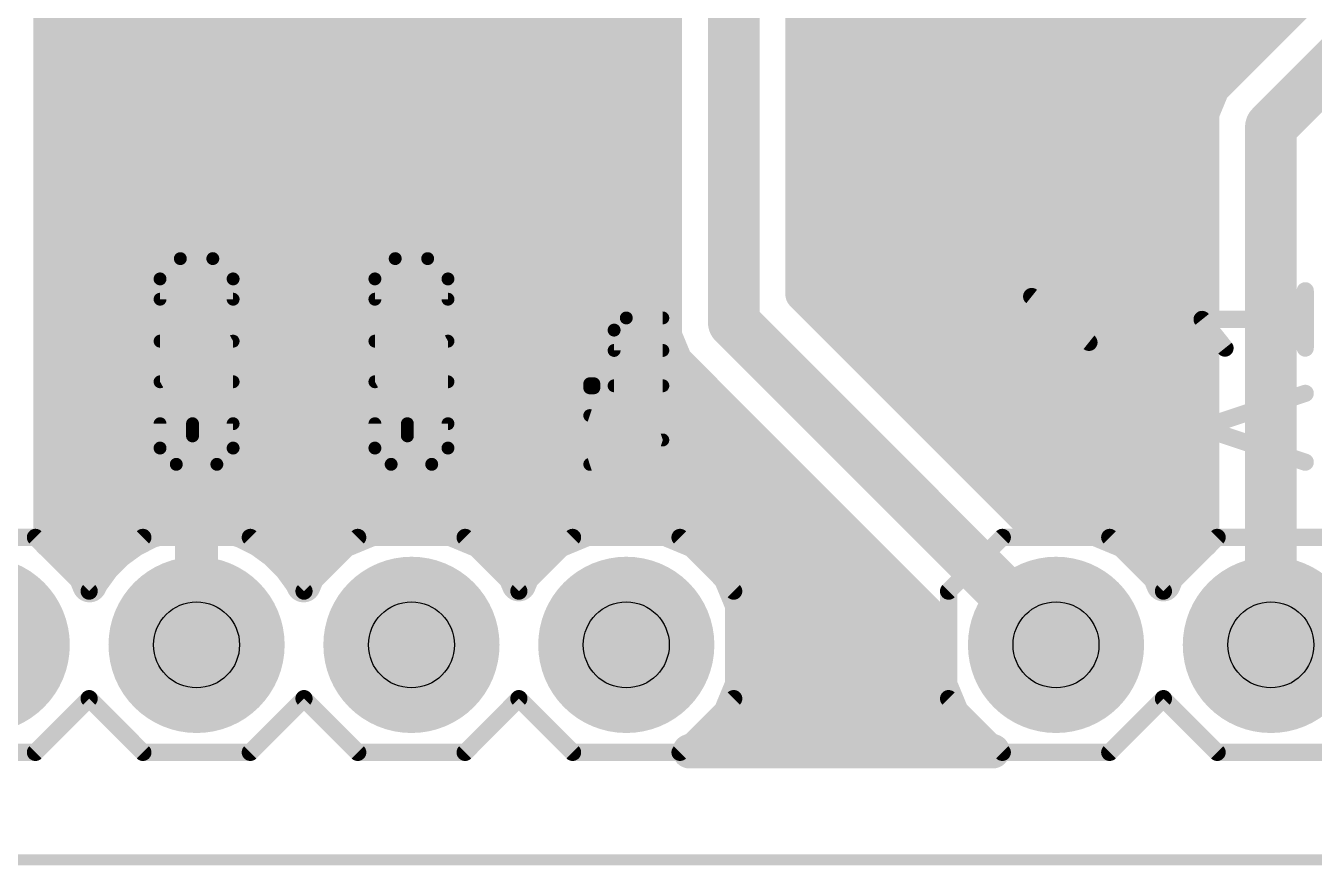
# Model space of a CAD drawing. Extents: x -2.6 to 72.5, y 2.5 to 55.9.
# Drawn here: x 42.43 to 57.66, y 2.48 to 12.4 of the extents above; entities that cross this region are included whole.
import ezdxf

# ---------------------------------------------------------------- set-up
doc = ezdxf.new("R2010")
doc.units = 0
for name, color, linetype in [('1', 12, 'CONTINUOUS'), ('17', 110, 'CONTINUOUS'), ('20', 31, 'CONTINUOUS'), ('21', 253, 'CONTINUOUS'), ('29', 253, 'CONTINUOUS'), ('30', 253, 'CONTINUOUS'), ('44', 253, 'CONTINUOUS'), ('51', 253, 'CONTINUOUS')]:
    doc.layers.add(name, color=color, linetype=linetype)

# ---------------------------------------------------------------- blocks, each defined once
blk = doc.blocks.new('RECT')
blk.add_solid([(-0.5, -0.5), (0.5, -0.5), (-0.5, 0.5), (0.5, 0.5)])
blk = doc.blocks.new('ROUNDP')
at = {"const_width": 0.5}
blk.add_lwpolyline([(0, -0.25, 1), (0, 0.25, 1), (0, -0.25)], format="xyb", dxfattribs=at)

msp = doc.modelspace()

# ---------------------------------------------------------------- linework, layer by layer
at = {"layer": '1'}
for points, const_width in [([(42.7228, 6.3104), (42.7228, 22.1423)], 0.4064), ([(50.8, 16.28), (50.8, 8.89)], 0.6096), ([(62.23, 16.28), (57.15, 11.2)], 0.6096), ([(60.972, 16.1715), (56.6896, 11.8891)], 0.4064), ([(49.9872, 14.972), (49.9872, 8.7283)], 0.4064), ([(51.6128, 9.2267), (51.6128, 14.972)], 0.4064), ([(42.7228, 12.5984), (49.9872, 12.5984)], 0.4064), ([(51.6128, 12.5984), (57.3989, 12.5984)], 0.4064), ([(42.7228, 12.192), (49.9872, 12.192)], 0.4064), ([(51.6128, 12.192), (56.9925, 12.192)], 0.4064), ([(56.6896, 11.8891), (56.4609, 11.6604)], 0.4064), ([(42.7228, 11.7856), (49.9872, 11.7856)], 0.4064), ([(51.6128, 11.7856), (56.5861, 11.7856)], 0.4064), ([(56.4609, 11.6604), (56.3372, 11.3617)], 0.4064), ([(42.7228, 11.3792), (49.9872, 11.3792)], 0.4064), ([(51.6128, 11.3792), (56.3445, 11.3792)], 0.4064), ([(56.3372, 11.3617), (56.3372, 6.3104)], 0.4064), ([(57.15, 11.2), (57.15, 5.08)], 0.6096), ([(42.7228, 10.9728), (49.9872, 10.9728)], 0.4064), ([(51.6128, 10.9728), (56.3372, 10.9728)], 0.4064), ([(42.7228, 10.5664), (49.9872, 10.5664)], 0.4064), ([(51.6128, 10.5664), (56.3372, 10.5664)], 0.4064), ([(42.7228, 10.16), (49.9872, 10.16)], 0.4064), ([(51.6128, 10.16), (56.3372, 10.16)], 0.4064), ([(42.7228, 9.7536), (49.9872, 9.7536)], 0.4064), ([(51.6128, 9.7536), (56.3372, 9.7536)], 0.4064), ([(42.7228, 9.3472), (49.9872, 9.3472)], 0.4064), ([(51.6128, 9.3472), (56.3372, 9.3472)], 0.4064), ([(54.3147, 6.5248), (51.6128, 9.2267)], 0.4064), ([(42.7228, 8.9408), (49.9872, 8.9408)], 0.4064), ([(50.8, 8.89), (54.61, 5.08)], 0.6096), ([(51.8987, 8.9408), (56.3372, 8.9408)], 0.4064), ([(49.9872, 8.7283), (50.1109, 8.4296)], 0.4064), ([(42.7228, 8.5344), (50.0675, 8.5344)], 0.4064), ([(52.3051, 8.5344), (56.3372, 8.5344)], 0.4064), ([(50.1109, 8.4296), (53.1652, 5.3753)], 0.4064), ([(42.7228, 8.128), (50.4125, 8.128)], 0.4064), ([(52.7115, 8.128), (56.3372, 8.128)], 0.4064), ([(42.7228, 7.7216), (50.8189, 7.7216)], 0.4064), ([(53.1179, 7.7216), (56.3372, 7.7216)], 0.4064), ([(42.7228, 7.3152), (51.2253, 7.3152)], 0.4064), ([(53.5243, 7.3152), (56.3372, 7.3152)], 0.4064), ([(42.7228, 6.9088), (51.6317, 6.9088)], 0.4064), ([(53.9307, 6.9088), (56.3372, 6.9088)], 0.4064), ([(42.7228, 6.5024), (44.1757, 6.5024)], 0.4064), ([(44.3361, 6.5278), (44.111, 6.4921)], 0.4064), ([(44.3992, 6.5278), (44.3361, 6.5278)], 0.4064), ([(44.3992, 5.1308), (44.3992, 6.5278)], 0.4064), ([(44.3992, 6.5024), (44.5008, 6.5024)], 0.4064), ([(44.5639, 6.5278), (44.5008, 6.5278)], 0.4064), ([(44.5008, 6.5278), (44.5008, 5.1308)], 0.4064), ([(44.789, 6.4921), (44.5639, 6.5278)], 0.4064), ([(44.7243, 6.5024), (46.6407, 6.5024)], 0.4064), ([(46.702, 6.5278), (46.1699, 6.3074)], 0.4064), ([(47.278, 6.5278), (46.702, 6.5278)], 0.4064), ([(47.8101, 6.3074), (47.278, 6.5278)], 0.4064), ([(47.3393, 6.5024), (49.1807, 6.5024)], 0.4064), ([(49.242, 6.5278), (48.7099, 6.3074)], 0.4064), ([(49.818, 6.5278), (49.242, 6.5278)], 0.4064), ([(50.3501, 6.3074), (49.818, 6.5278)], 0.4064), ([(49.8793, 6.5024), (52.0381, 6.5024)], 0.4064), ([(54.322, 6.5278), (54.3147, 6.5248)], 0.4064), ([(54.898, 6.5278), (54.322, 6.5278)], 0.4064), ([(55.4301, 6.3074), (54.898, 6.5278)], 0.4064), ([(54.9593, 6.5024), (56.3372, 6.5024)], 0.4064), ([(43.8942, 6.4217), (43.6912, 6.3183)], 0.4064), ([(44.111, 6.4921), (43.8942, 6.4217)], 0.4064), ([(45.0058, 6.4217), (44.789, 6.4921)], 0.4064), ([(45.2088, 6.3183), (45.0058, 6.4217)], 0.4064), ([(42.7301, 6.3074), (42.7228, 6.3104)], 0.4064), ([(43.1374, 5.9001), (42.7301, 6.3074)], 0.4064), ([(43.6912, 6.3183), (43.5068, 6.1843)], 0.4064), ([(45.3932, 6.1843), (45.2088, 6.3183)], 0.4064), ([(46.1699, 6.3074), (45.7626, 5.9001)], 0.4064), ([(48.2174, 5.9001), (47.8101, 6.3074)], 0.4064), ([(48.7099, 6.3074), (48.3026, 5.9001)], 0.4064), ([(50.7574, 5.9001), (50.3501, 6.3074)], 0.4064), ([(55.8374, 5.9001), (55.4301, 6.3074)], 0.4064), ([(56.3299, 6.3074), (55.9226, 5.9001)], 0.4064), ([(56.3372, 6.3104), (56.3299, 6.3074)], 0.4064), ([(42.9415, 6.096), (43.4185, 6.096)], 0.4064), ([(43.5068, 6.1843), (43.3457, 6.0232)], 0.4064), ([(44.3992, 6.096), (44.5008, 6.096)], 0.4064), ([(45.5543, 6.0232), (45.3932, 6.1843)], 0.4064), ([(45.4815, 6.096), (45.9585, 6.096)], 0.4064), ([(48.0215, 6.096), (48.4985, 6.096)], 0.4064), ([(50.5615, 6.096), (52.4445, 6.096)], 0.4064), ([(55.6415, 6.096), (56.1185, 6.096)], 0.4064), ([(43.1847, 5.7858), (43.1374, 5.9001)], 0.4064), ([(43.3457, 6.0232), (43.2117, 5.8388)], 0.4064), ([(45.6883, 5.8388), (45.5543, 6.0232)], 0.4064), ([(45.7626, 5.9001), (45.7153, 5.7858)], 0.4064), ([(48.26, 5.7972), (48.2174, 5.9001)], 0.4064), ([(48.3026, 5.9001), (48.26, 5.7972)], 0.4064), ([(50.9778, 5.368), (50.7574, 5.9001)], 0.4064), ([(55.88, 5.7972), (55.8374, 5.9001)], 0.4064), ([(55.9226, 5.9001), (55.88, 5.7972)], 0.4064), ([(43.2117, 5.8388), (43.1847, 5.7858)], 0.4064), ([(45.7153, 5.7858), (45.6883, 5.8388)], 0.4064), ([(44.3992, 5.6896), (44.5008, 5.6896)], 0.4064), ([(50.8446, 5.6896), (52.8509, 5.6896)], 0.4064), ([(44.3992, 5.2832), (44.5008, 5.2832)], 0.4064), ([(50.9778, 4.792), (50.9778, 5.368)], 0.4064), ([(50.9778, 5.2832), (53.1622, 5.2832)], 0.4064), ([(53.1652, 5.3753), (53.1622, 5.368)], 0.4064), ([(53.1622, 5.368), (53.1622, 4.792)], 0.4064), ([(44.5008, 5.1308), (44.3992, 5.1308)], 0.4064), ([(50.9778, 4.8768), (53.1622, 4.8768)], 0.4064), ([(50.7574, 4.2599), (50.9778, 4.792)], 0.4064), ([(53.1622, 4.792), (53.3826, 4.2599)], 0.4064), ([(50.8446, 4.4704), (53.2954, 4.4704)], 0.4064), ([(50.3501, 3.8526), (50.7574, 4.2599)], 0.4064), ([(53.3826, 4.2599), (53.7899, 3.8526)], 0.4064), ([(50.5615, 4.064), (53.5785, 4.064)], 0.4064), ([(50.2779, 3.8227), (50.3501, 3.8526)], 0.4064), ([(53.8621, 3.8227), (50.2779, 3.8227)], 0.4064), ([(53.7899, 3.8526), (53.8621, 3.8227)], 0.4064)]:
    msp.add_lwpolyline(points, dxfattribs=dict(at, const_width=const_width))
for points, const_width in [([(42.7228, 12.2936, 1), (42.7228, 12.0904)], 0.2032), ([(49.9872, 12.0904, 1), (49.9872, 12.2936)], 0.2032), ([(51.6128, 12.2936, 1), (51.6128, 12.0904)], 0.2032), ([(56.9925, 12.0904, 1), (56.9925, 12.2936)], 0.2032), ([(56.6177, 11.9609, 1), (56.7614, 11.8172)], 0.2032), ([(56.7614, 11.8172, 1), (56.6177, 11.9609)], 0.2032), ([(42.7228, 11.8872, 1), (42.7228, 11.684)], 0.2032), ([(49.9872, 11.684, 1), (49.9872, 11.8872)], 0.2032), ([(51.6128, 11.8872, 1), (51.6128, 11.684)], 0.2032), ([(56.5861, 11.684, 1), (56.5861, 11.8872)], 0.2032), ([(56.3891, 11.7323, 1), (56.5328, 11.5886)], 0.2032), ([(56.5548, 11.6215, 1), (56.3671, 11.6993)], 0.2032), ([(42.7228, 11.4808, 1), (42.7228, 11.2776)], 0.2032), ([(49.9872, 11.2776, 1), (49.9872, 11.4808)], 0.2032), ([(51.6128, 11.4808, 1), (51.6128, 11.2776)], 0.2032), ([(56.3445, 11.2776, 1), (56.3445, 11.4808)], 0.2032), ([(56.4388, 11.3617, 1), (56.2356, 11.3617)], 0.2032), ([(56.2433, 11.4006, 1), (56.4311, 11.3228)], 0.2032), ([(57.0422, 11.3078, 1), (57.2578, 11.0922)], 0.3048), ([(57.3024, 11.2, 1), (56.9976, 11.2)], 0.3048), ([(42.7228, 11.0744, 1), (42.7228, 10.8712)], 0.2032), ([(49.9872, 10.8712, 1), (49.9872, 11.0744)], 0.2032), ([(51.6128, 11.0744, 1), (51.6128, 10.8712)], 0.2032), ([(56.3372, 10.8712, 1), (56.3372, 11.0744)], 0.2032), ([(42.7228, 10.668, 1), (42.7228, 10.4648)], 0.2032), ([(49.9872, 10.4648, 1), (49.9872, 10.668)], 0.2032), ([(51.6128, 10.668, 1), (51.6128, 10.4648)], 0.2032), ([(56.3372, 10.4648, 1), (56.3372, 10.668)], 0.2032), ([(42.7228, 10.2616, 1), (42.7228, 10.0584)], 0.2032), ([(49.9872, 10.0584, 1), (49.9872, 10.2616)], 0.2032), ([(51.6128, 10.2616, 1), (51.6128, 10.0584)], 0.2032), ([(56.3372, 10.0584, 1), (56.3372, 10.2616)], 0.2032), ([(42.7228, 9.8552, 1), (42.7228, 9.652)], 0.2032), ([(49.9872, 9.652, 1), (49.9872, 9.8552)], 0.2032), ([(51.6128, 9.8552, 1), (51.6128, 9.652)], 0.2032), ([(56.3372, 9.652, 1), (56.3372, 9.8552)], 0.2032), ([(42.7228, 9.4488, 1), (42.7228, 9.2456)], 0.2032), ([(49.9872, 9.2456, 1), (49.9872, 9.4488)], 0.2032), ([(51.6128, 9.4488, 1), (51.6128, 9.2456)], 0.2032), ([(56.3372, 9.2456, 1), (56.3372, 9.4488)], 0.2032), ([(51.6846, 9.2985, 1), (51.541, 9.1548)], 0.2032), ([(51.5112, 9.2267, 1), (51.7144, 9.2267)], 0.2032), ([(42.7228, 9.0424, 1), (42.7228, 8.8392)], 0.2032), ([(49.9872, 8.8392, 1), (49.9872, 9.0424)], 0.2032), ([(50.9078, 8.9978, 1), (50.6922, 8.7822)], 0.3048), ([(51.8987, 9.0424, 1), (51.8987, 8.8392)], 0.2032), ([(56.3372, 8.8392, 1), (56.3372, 9.0424)], 0.2032), ([(50.6476, 8.89, 1), (50.9524, 8.89)], 0.3048), ([(50.0811, 8.7672, 1), (49.8933, 8.6894)], 0.2032), ([(42.7228, 8.636, 1), (42.7228, 8.4328)], 0.2032), ([(49.8856, 8.7283, 1), (50.0888, 8.7283)], 0.2032), ([(50.0675, 8.4328, 1), (50.0675, 8.636)], 0.2032), ([(52.3051, 8.636, 1), (52.3051, 8.4328)], 0.2032), ([(56.3372, 8.4328, 1), (56.3372, 8.636)], 0.2032), ([(50.1828, 8.5014, 1), (50.0391, 8.3577)], 0.2032), ([(50.0171, 8.3907, 1), (50.2048, 8.4685)], 0.2032), ([(42.7228, 8.2296, 1), (42.7228, 8.0264)], 0.2032), ([(50.4125, 8.0264, 1), (50.4125, 8.2296)], 0.2032), ([(52.7115, 8.2296, 1), (52.7115, 8.0264)], 0.2032), ([(56.3372, 8.0264, 1), (56.3372, 8.2296)], 0.2032), ([(42.7228, 7.8232, 1), (42.7228, 7.62)], 0.2032), ([(50.8189, 7.62, 1), (50.8189, 7.8232)], 0.2032), ([(53.1179, 7.8232, 1), (53.1179, 7.62)], 0.2032), ([(56.3372, 7.62, 1), (56.3372, 7.8232)], 0.2032), ([(42.7228, 7.4168, 1), (42.7228, 7.2136)], 0.2032), ([(51.2253, 7.2136, 1), (51.2253, 7.4168)], 0.2032), ([(53.5243, 7.4168, 1), (53.5243, 7.2136)], 0.2032), ([(56.3372, 7.2136, 1), (56.3372, 7.4168)], 0.2032), ([(42.7228, 7.0104, 1), (42.7228, 6.8072)], 0.2032), ([(51.6317, 6.8072, 1), (51.6317, 7.0104)], 0.2032), ([(53.9307, 7.0104, 1), (53.9307, 6.8072)], 0.2032), ([(56.3372, 6.8072, 1), (56.3372, 7.0104)], 0.2032), ([(42.7228, 6.604, 1), (42.7228, 6.4008)], 0.2032), ([(44.1757, 6.4008, 1), (44.1757, 6.604)], 0.2032), ([(44.3361, 6.6294, 1), (44.3361, 6.4262)], 0.2032), ([(44.5008, 6.5278, 1), (44.2976, 6.5278)], 0.2032), ([(44.3992, 6.604, 1), (44.3992, 6.4008)], 0.2032), ([(44.3519, 6.4274, 1), (44.3202, 6.6281)], 0.2032), ([(44.5008, 6.6294, 1), (44.5008, 6.4262)], 0.2032), ([(44.6024, 6.5278, 1), (44.3992, 6.5278)], 0.2032), ([(44.3992, 6.4262, 1), (44.3992, 6.6294)], 0.2032), ([(44.5798, 6.6281, 1), (44.548, 6.4274)], 0.2032), ([(44.5008, 6.4008, 1), (44.5008, 6.604)], 0.2032), ([(44.5639, 6.4262, 1), (44.5639, 6.6294)], 0.2032), ([(44.7243, 6.604, 1), (44.7243, 6.4008)], 0.2032), ([(46.702, 6.6294, 1), (46.702, 6.4262)], 0.2032), ([(46.6407, 6.4008, 1), (46.6407, 6.604)], 0.2032), ([(46.7409, 6.4339, 1), (46.6631, 6.6217)], 0.2032), ([(47.3169, 6.6217, 1), (47.2391, 6.4339)], 0.2032), ([(47.3393, 6.604, 1), (47.3393, 6.4008)], 0.2032), ([(47.278, 6.4262, 1), (47.278, 6.6294)], 0.2032), ([(49.242, 6.6294, 1), (49.242, 6.4262)], 0.2032), ([(49.1807, 6.4008, 1), (49.1807, 6.604)], 0.2032), ([(49.2809, 6.4339, 1), (49.2031, 6.6217)], 0.2032), ([(49.8569, 6.6217, 1), (49.7791, 6.4339)], 0.2032), ([(49.8793, 6.604, 1), (49.8793, 6.4008)], 0.2032), ([(49.818, 6.4262, 1), (49.818, 6.6294)], 0.2032), ([(52.0381, 6.4008, 1), (52.0381, 6.604)], 0.2032), ([(54.2758, 6.6186, 1), (54.3536, 6.4309)], 0.2032), ([(54.322, 6.6294, 1), (54.322, 6.4262)], 0.2032), ([(54.3609, 6.4339, 1), (54.2831, 6.6217)], 0.2032), ([(54.9369, 6.6217, 1), (54.8591, 6.4339)], 0.2032), ([(54.9593, 6.604, 1), (54.9593, 6.4008)], 0.2032), ([(54.898, 6.4262, 1), (54.898, 6.6294)], 0.2032), ([(56.3372, 6.4008, 1), (56.3372, 6.604)], 0.2032), ([(43.8628, 6.5184, 1), (43.9256, 6.3251)], 0.2032), ([(43.9404, 6.3312, 1), (43.8481, 6.5123)], 0.2032), ([(44.0951, 6.5925, 1), (44.1269, 6.3918)], 0.2032), ([(44.1424, 6.3955, 1), (44.0796, 6.5888)], 0.2032), ([(44.8204, 6.5888, 1), (44.7576, 6.3955)], 0.2032), ([(44.7731, 6.3918, 1), (44.8049, 6.5925)], 0.2032), ([(45.0519, 6.5123, 1), (44.9596, 6.3312)], 0.2032), ([(44.9744, 6.3251, 1), (45.0372, 6.5184)], 0.2032), ([(54.2429, 6.4529, 1), (54.3865, 6.5966)], 0.2032), ([(42.7617, 6.4043, 1), (42.6839, 6.2165)], 0.2032), ([(42.6212, 6.3104, 1), (42.8244, 6.3104)], 0.2032), ([(42.802, 6.3792, 1), (42.6583, 6.2355)], 0.2032), ([(42.6913, 6.2135, 1), (42.769, 6.4013)], 0.2032), ([(43.6451, 6.4088, 1), (43.7373, 6.2277)], 0.2032), ([(43.7509, 6.2361, 1), (43.6315, 6.4005)], 0.2032), ([(45.2685, 6.4005, 1), (45.1491, 6.2361)], 0.2032), ([(45.1627, 6.2277, 1), (45.2549, 6.4088)], 0.2032), ([(46.131, 6.4013, 1), (46.2088, 6.2135)], 0.2032), ([(46.2417, 6.2355, 1), (46.098, 6.3792)], 0.2032), ([(47.882, 6.3792, 1), (47.7383, 6.2355)], 0.2032), ([(47.7712, 6.2135, 1), (47.849, 6.4013)], 0.2032), ([(48.671, 6.4013, 1), (48.7488, 6.2135)], 0.2032), ([(48.7817, 6.2355, 1), (48.638, 6.3792)], 0.2032), ([(50.422, 6.3792, 1), (50.2783, 6.2355)], 0.2032), ([(50.3112, 6.2135, 1), (50.389, 6.4013)], 0.2032), ([(55.502, 6.3792, 1), (55.3583, 6.2355)], 0.2032), ([(55.3912, 6.2135, 1), (55.469, 6.4013)], 0.2032), ([(56.291, 6.4013, 1), (56.3687, 6.2135)], 0.2032), ([(56.2356, 6.3104, 1), (56.4388, 6.3104)], 0.2032), ([(56.4017, 6.2355, 1), (56.258, 6.3792)], 0.2032), ([(56.3761, 6.2165, 1), (56.2983, 6.4043)], 0.2032), ([(42.9415, 6.1976, 1), (42.9415, 5.9944)], 0.2032), ([(43.4471, 6.2665, 1), (43.5665, 6.1021)], 0.2032), ([(43.4185, 5.9944, 1), (43.4185, 6.1976)], 0.2032), ([(43.5787, 6.1125, 1), (43.435, 6.2562)], 0.2032), ([(44.3992, 6.1976, 1), (44.3992, 5.9944)], 0.2032), ([(44.5008, 5.9944, 1), (44.5008, 6.1976)], 0.2032), ([(45.465, 6.2562, 1), (45.3213, 6.1125)], 0.2032), ([(45.3335, 6.1021, 1), (45.4529, 6.2665)], 0.2032), ([(45.4815, 6.1976, 1), (45.4815, 5.9944)], 0.2032), ([(45.9585, 5.9944, 1), (45.9585, 6.1976)], 0.2032), ([(48.0215, 6.1976, 1), (48.0215, 5.9944)], 0.2032), ([(48.4985, 5.9944, 1), (48.4985, 6.1976)], 0.2032), ([(50.5615, 6.1976, 1), (50.5615, 5.9944)], 0.2032), ([(52.4445, 5.9944, 1), (52.4445, 6.1976)], 0.2032), ([(55.6415, 6.1976, 1), (55.6415, 5.9944)], 0.2032), ([(56.1185, 5.9944, 1), (56.1185, 6.1976)], 0.2032), ([(43.2313, 5.939, 1), (43.0435, 5.8612)], 0.2032), ([(43.2738, 6.095, 1), (43.4175, 5.9513)], 0.2032), ([(43.4279, 5.9635, 1), (43.2635, 6.0829)], 0.2032), ([(45.6365, 6.0829, 1), (45.4721, 5.9635)], 0.2032), ([(45.4825, 5.9513, 1), (45.6262, 6.095)], 0.2032), ([(45.8565, 5.8612, 1), (45.6687, 5.939)], 0.2032), ([(48.3113, 5.939, 1), (48.1235, 5.8612)], 0.2032), ([(48.3965, 5.8612, 1), (48.2087, 5.939)], 0.2032), ([(50.8513, 5.939, 1), (50.6635, 5.8612)], 0.2032), ([(55.9313, 5.939, 1), (55.7435, 5.8612)], 0.2032), ([(56.0165, 5.8612, 1), (55.8287, 5.939)], 0.2032), ([(43.0655, 5.8283, 1), (43.2092, 5.972)], 0.2032), ([(43.1295, 5.8985, 1), (43.2939, 5.7791)], 0.2032), ([(43.3023, 5.7927, 1), (43.1212, 5.8849)], 0.2032), ([(45.7788, 5.8849, 1), (45.5977, 5.7927)], 0.2032), ([(45.6061, 5.7791, 1), (45.7705, 5.8985)], 0.2032), ([(45.6908, 5.972, 1), (45.8345, 5.8283)], 0.2032), ([(48.1455, 5.8283, 1), (48.2892, 5.972)], 0.2032), ([(48.2308, 5.972, 1), (48.3745, 5.8283)], 0.2032), ([(50.6855, 5.8283, 1), (50.8292, 5.972)], 0.2032), ([(55.7655, 5.8283, 1), (55.9092, 5.972)], 0.2032), ([(55.8508, 5.972, 1), (55.9945, 5.8283)], 0.2032), ([(43.0942, 5.8319, 1), (43.2753, 5.7397)], 0.2032), ([(43.0909, 5.7469, 1), (43.2786, 5.8247)], 0.2032), ([(44.3992, 5.7912, 1), (44.3992, 5.588)], 0.2032), ([(44.5008, 5.588, 1), (44.5008, 5.7912)], 0.2032), ([(45.6214, 5.8247, 1), (45.8091, 5.7469)], 0.2032), ([(45.6247, 5.7397, 1), (45.8058, 5.8319)], 0.2032), ([(48.1661, 5.8361, 1), (48.3539, 5.7583)], 0.2032), ([(48.1661, 5.7584, 1), (48.3539, 5.8361)], 0.2032), ([(50.8446, 5.7912, 1), (50.8446, 5.588)], 0.2032), ([(52.8509, 5.588, 1), (52.8509, 5.7912)], 0.2032), ([(55.7861, 5.8361, 1), (55.9739, 5.7584)], 0.2032), ([(55.7861, 5.7583, 1), (55.9739, 5.8361)], 0.2032), ([(44.3992, 5.3848, 1), (44.3992, 5.1816)], 0.2032), ([(44.5008, 5.1816, 1), (44.5008, 5.3848)], 0.2032), ([(51.0794, 5.368, 1), (50.8762, 5.368)], 0.2032), ([(50.9778, 5.3848, 1), (50.9778, 5.1816)], 0.2032), ([(50.8839, 5.3291, 1), (51.0717, 5.4069)], 0.2032), ([(53.2638, 5.368, 1), (53.0606, 5.368)], 0.2032), ([(53.0683, 5.4069, 1), (53.2561, 5.3291)], 0.2032), ([(53.2591, 5.3364, 1), (53.0714, 5.4142)], 0.2032), ([(53.0934, 5.3035, 1), (53.2371, 5.4471)], 0.2032), ([(53.1622, 5.1816, 1), (53.1622, 5.3848)], 0.2032), ([(44.3992, 5.2324, 1), (44.3992, 5.0292)], 0.2032), ([(44.5008, 5.0292, 1), (44.5008, 5.2324)], 0.2032), ([(54.5022, 4.9722, 1), (54.7178, 5.1878)], 0.3048), ([(44.2976, 5.1308, 1), (44.5008, 5.1308)], 0.2032), ([(44.3992, 5.1308, 1), (44.6024, 5.1308)], 0.2032), ([(56.9976, 5.08, 1), (57.3024, 5.08)], 0.3048), ([(50.9778, 4.9784, 1), (50.9778, 4.7752)], 0.2032), ([(53.1622, 4.7752, 1), (53.1622, 4.9784)], 0.2032), ([(50.8762, 4.792, 1), (51.0794, 4.792)], 0.2032), ([(51.0717, 4.7531, 1), (50.8839, 4.8309)], 0.2032), ([(53.2561, 4.8309, 1), (53.0683, 4.7531)], 0.2032), ([(53.0606, 4.792, 1), (53.2638, 4.792)], 0.2032), ([(50.8446, 4.572, 1), (50.8446, 4.3688)], 0.2032), ([(53.2954, 4.3688, 1), (53.2954, 4.572)], 0.2032), ([(50.8292, 4.188, 1), (50.6855, 4.3317)], 0.2032), ([(53.4545, 4.3317, 1), (53.3108, 4.188)], 0.2032), ([(50.5615, 4.1656, 1), (50.5615, 3.9624)], 0.2032), ([(50.6635, 4.2988, 1), (50.8513, 4.221)], 0.2032), ([(53.2887, 4.221, 1), (53.4765, 4.2988)], 0.2032), ([(53.5785, 3.9624, 1), (53.5785, 4.1656)], 0.2032), ([(50.2779, 3.9243, 1), (50.2779, 3.7211)], 0.2032), ([(50.239, 3.9166, 1), (50.3168, 3.7288)], 0.2032), ([(50.2783, 3.9245, 1), (50.422, 3.7808)], 0.2032), ([(50.389, 3.7587, 1), (50.3112, 3.9465)], 0.2032), ([(53.8288, 3.9465, 1), (53.751, 3.7587)], 0.2032), ([(53.718, 3.7808, 1), (53.8617, 3.9245)], 0.2032), ([(53.8232, 3.7288, 1), (53.901, 3.9166)], 0.2032), ([(53.8621, 3.7211, 1), (53.8621, 3.9243)], 0.2032)]:
    msp.add_lwpolyline(points, format="xyb", dxfattribs=dict(at, const_width=const_width))
at = {"layer": '20', "const_width": 0.127}
msp.add_lwpolyline([(68.834, 2.54), (4.826, 2.54)], dxfattribs=at)
at = {"layer": '21'}
for points, const_width in [([(44.2581, 9.6441, 0.4142), (44.0182, 9.4042)], 0.1524), ([(44.2581, 9.6822, 1), (44.2581, 9.606)], 0.0762), ([(44.2581, 9.606, 1), (44.2581, 9.6822)], 0.0762), ([(44.8818, 9.4042, 0.4142), (44.6419, 9.6441)], 0.1524), ([(44.6419, 9.6822, 1), (44.6419, 9.606)], 0.0762), ([(44.6419, 9.606, 1), (44.6419, 9.6822)], 0.0762), ([(46.7981, 9.6441, 0.4142), (46.5582, 9.4042)], 0.1524), ([(46.7981, 9.6822, 1), (46.7981, 9.606)], 0.0762), ([(46.7981, 9.606, 1), (46.7981, 9.6822)], 0.0762), ([(47.4218, 9.4042, 0.4142), (47.1819, 9.6441)], 0.1524), ([(47.1819, 9.6822, 1), (47.1819, 9.606)], 0.0762), ([(47.1819, 9.606, 1), (47.1819, 9.6822)], 0.0762), ([(44.0563, 9.4042, 1), (43.9801, 9.4042)], 0.0762), ([(44.9199, 9.4042, 1), (44.8437, 9.4042)], 0.0762), ([(46.5963, 9.4042, 1), (46.5201, 9.4042)], 0.0762), ([(47.4599, 9.4042, 1), (47.3837, 9.4042)], 0.0762), ([(43.9801, 9.4042, 1), (44.0563, 9.4042)], 0.0762), ([(44.8437, 9.4042, 1), (44.9199, 9.4042)], 0.0762), ([(46.5201, 9.4042, 1), (46.5963, 9.4042)], 0.0762), ([(47.3837, 9.4042, 1), (47.4599, 9.4042)], 0.0762), ([(54.6608, 9.2642, 0.1139), (54.2205, 9.1626)], 0.2032), ([(54.3539, 9.2362, 1), (54.2904, 9.1568)], 0.1016), ([(55.1011, 9.1626, 0.1139), (54.6608, 9.2642)], 0.2032), ([(54.6608, 9.315, 1), (54.6608, 9.2134)], 0.1016), ([(54.6608, 9.2134, 1), (54.6608, 9.315)], 0.1016), ([(57.6072, 9.2642, 1), (57.5056, 9.2642)], 0.1016), ([(44.0182, 9.2024, 1), (44.0182, 9.1262)], 0.0762), ([(43.9801, 9.1643, 1), (44.0563, 9.1643)], 0.0762), ([(44.8437, 9.1643, 1), (44.9199, 9.1643)], 0.0762), ([(44.8818, 9.1262, 1), (44.8818, 9.2024)], 0.0762), ([(46.5582, 9.2024, 1), (46.5582, 9.1262)], 0.0762), ([(46.5201, 9.1643, 1), (46.5963, 9.1643)], 0.0762), ([(47.3837, 9.1643, 1), (47.4599, 9.1643)], 0.0762), ([(47.4218, 9.1262, 1), (47.4218, 9.2024)], 0.0762), ([(54.2205, 9.1626, 0.3205), (54.0512, 8.9256)], 0.2032), ([(54.1983, 9.2083, 1), (54.2428, 9.117)], 0.1016), ([(54.237, 9.1146, 1), (54.2041, 9.2107)], 0.1016), ([(55.2704, 8.9256, 0.3205), (55.1011, 9.1626)], 0.2032), ([(55.1175, 9.2107, 1), (55.0846, 9.1146)], 0.1016), ([(55.0788, 9.117, 1), (55.1233, 9.2083)], 0.1016), ([(49.53, 8.943, 0.4142), (49.3861, 8.7991)], 0.1524), ([(49.53, 8.9811, 1), (49.53, 8.9049)], 0.0762), ([(49.53, 8.9049, 1), (49.53, 8.9811)], 0.0762), ([(49.9618, 8.9049, 1), (49.9618, 8.9811)], 0.0762), ([(54.0512, 8.9256, 0.3205), (54.2205, 8.6885)], 0.2032), ([(54.102, 8.9256, 1), (54.0004, 8.9256)], 0.1016), ([(55.1011, 8.6885, 0.3205), (55.2704, 8.9256)], 0.2032), ([(55.3212, 8.9256, 1), (55.2196, 8.9256)], 0.1016), ([(56.3769, 8.9573, 1), (56.2975, 8.8938)], 0.1016), ([(56.3372, 8.9764, 1), (56.3372, 8.8748)], 0.1016), ([(57.5564, 8.8748, 1), (57.5564, 8.9764)], 0.1016), ([(49.4242, 8.7991, 1), (49.348, 8.7991)], 0.0762), ([(49.348, 8.7991, 1), (49.4242, 8.7991)], 0.0762), ([(54.0004, 8.9256, 1), (54.102, 8.9256)], 0.1016), ([(55.2196, 8.9256, 1), (55.3212, 8.9256)], 0.1016), ([(44.0182, 8.7068, 1), (44.0182, 8.6306)], 0.0762), ([(44.9003, 8.6354, 1), (44.8633, 8.702)], 0.0762), ([(44.8818, 8.6306, 1), (44.8818, 8.7068)], 0.0762), ([(46.5582, 8.7068, 1), (46.5582, 8.6306)], 0.0762), ([(47.4403, 8.6354, 1), (47.4033, 8.702)], 0.0762), ([(47.4218, 8.6306, 1), (47.4218, 8.7068)], 0.0762), ([(54.2205, 8.6885, 0.1139), (54.6608, 8.5869)], 0.2032), ([(54.2428, 8.7342, 1), (54.1983, 8.6428)], 0.1016), ([(54.2041, 8.6404, 1), (54.237, 8.7365)], 0.1016), ([(54.6608, 8.5869, 0.1139), (55.1011, 8.6885)], 0.2032), ([(54.6608, 8.6377, 1), (54.6608, 8.5361)], 0.1016), ([(54.6608, 8.5361, 1), (54.6608, 8.6377)], 0.1016), ([(54.9677, 8.615, 1), (55.0312, 8.6943)], 0.1016), ([(55.0846, 8.7365, 1), (55.1175, 8.6404)], 0.1016), ([(55.1233, 8.6428, 1), (55.0788, 8.7342)], 0.1016), ([(49.3861, 8.5973, 1), (49.3861, 8.5211)], 0.0762), ([(49.348, 8.5592, 1), (49.4242, 8.5592)], 0.0762), ([(49.9618, 8.5211, 1), (49.9618, 8.5973)], 0.0762), ([(56.5685, 8.5552, 1), (56.6478, 8.6186)], 0.1016), ([(57.5056, 8.5869, 1), (57.6072, 8.5869)], 0.1016), ([(44.0182, 8.2271, 1), (44.0182, 8.1509)], 0.0762), ([(43.9997, 8.2223, 1), (44.0367, 8.1557)], 0.0762), ([(44.8818, 8.1509, 1), (44.8818, 8.2271)], 0.0762), ([(46.5582, 8.2271, 1), (46.5582, 8.1509)], 0.0762), ([(46.5397, 8.2223, 1), (46.5767, 8.1557)], 0.0762), ([(47.4218, 8.1509, 1), (47.4218, 8.2271)], 0.0762), ([(49.1363, 8.1655, 1), (49.0601, 8.1655)], 0.0762), ([(49.0982, 8.2036, 1), (49.0982, 8.1274)], 0.0762), ([(49.1843, 8.1655, 1), (49.1081, 8.1655)], 0.0762), ([(49.1462, 8.1274, 1), (49.1462, 8.2036)], 0.0762), ([(49.0982, 8.1557, 1), (49.0982, 8.0795)], 0.0762), ([(49.0601, 8.1176, 1), (49.1363, 8.1176)], 0.0762), ([(49.1081, 8.1176, 1), (49.1843, 8.1176)], 0.0762), ([(49.1462, 8.0795, 1), (49.1462, 8.1557)], 0.0762), ([(49.3861, 8.1796, 1), (49.3861, 8.1034)], 0.0762), ([(49.9618, 8.1034, 1), (49.9618, 8.1796)], 0.0762), ([(55.2865, 8.0036, 1), (55.2543, 8.1)], 0.1016), ([(57.5725, 8.0036, 1), (57.5403, 8.1)], 0.1016), ([(55.0164, 7.9502, 1), (54.9148, 7.9502)], 0.1016), ([(57.3024, 7.9502, 1), (57.2008, 7.9502)], 0.1016), ([(44.0563, 7.6934, 1), (43.9801, 7.6934)], 0.0762), ([(44.4401, 7.6934, 1), (44.3639, 7.6934)], 0.0762), ([(44.402, 7.7315, 1), (44.402, 7.6553)], 0.0762), ([(44.9199, 7.6934, 1), (44.8437, 7.6934)], 0.0762), ([(44.8818, 7.6553, 1), (44.8818, 7.7315)], 0.0762), ([(46.5963, 7.6934, 1), (46.5201, 7.6934)], 0.0762), ([(46.9801, 7.6934, 1), (46.9039, 7.6934)], 0.0762), ([(46.942, 7.7315, 1), (46.942, 7.6553)], 0.0762), ([(47.4599, 7.6934, 1), (47.3837, 7.6934)], 0.0762), ([(47.4218, 7.6553, 1), (47.4218, 7.7315)], 0.0762), ([(49.1102, 7.8255, 1), (49.0862, 7.7532)], 0.0762), ([(54.0673, 7.6936, 1), (54.0351, 7.5972)], 0.1016), ([(54.0351, 7.6936, 1), (54.0673, 7.5972)], 0.1016), ([(56.3533, 7.6936, 1), (56.3211, 7.5972)], 0.1016), ([(56.3211, 7.6936, 1), (56.3533, 7.5972)], 0.1016), ([(44.0182, 7.4055, 0.4142), (44.2101, 7.2136)], 0.1524), ([(44.0563, 7.4055, 1), (43.9801, 7.4055)], 0.0762), ([(44.3639, 7.5494, 1), (44.4401, 7.5494)], 0.0762), ([(44.6899, 7.2136, 0.4142), (44.8818, 7.4055)], 0.1524), ([(44.9199, 7.4055, 1), (44.8437, 7.4055)], 0.0762), ([(46.5582, 7.4055, 0.4142), (46.7501, 7.2136)], 0.1524), ([(46.5963, 7.4055, 1), (46.5201, 7.4055)], 0.0762), ([(46.9039, 7.5494, 1), (46.9801, 7.5494)], 0.0762), ([(47.2299, 7.2136, 0.4142), (47.4218, 7.4055)], 0.1524), ([(47.4599, 7.4055, 1), (47.3837, 7.4055)], 0.0762), ([(49.9738, 7.4653, 1), (49.9498, 7.5376)], 0.0762), ([(49.9498, 7.4653, 1), (49.9738, 7.5376)], 0.0762), ([(43.9801, 7.4055, 1), (44.0563, 7.4055)], 0.0762), ([(44.8437, 7.4055, 1), (44.9199, 7.4055)], 0.0762), ([(46.5201, 7.4055, 1), (46.5963, 7.4055)], 0.0762), ([(47.3837, 7.4055, 1), (47.4599, 7.4055)], 0.0762), ([(54.9148, 7.3406, 1), (55.0164, 7.3406)], 0.1016), ([(55.2543, 7.1908, 1), (55.2865, 7.2872)], 0.1016), ([(57.2008, 7.3406, 1), (57.3024, 7.3406)], 0.1016), ([(57.5403, 7.1908, 1), (57.5725, 7.2872)], 0.1016), ([(44.2101, 7.2517, 1), (44.2101, 7.1755)], 0.0762), ([(44.2101, 7.1755, 1), (44.2101, 7.2517)], 0.0762), ([(44.6899, 7.2517, 1), (44.6899, 7.1755)], 0.0762), ([(44.6899, 7.1755, 1), (44.6899, 7.2517)], 0.0762), ([(46.7501, 7.2517, 1), (46.7501, 7.1755)], 0.0762), ([(46.7501, 7.1755, 1), (46.7501, 7.2517)], 0.0762), ([(47.2299, 7.2517, 1), (47.2299, 7.1755)], 0.0762), ([(47.2299, 7.1755, 1), (47.2299, 7.2517)], 0.0762), ([(49.0862, 7.2497, 1), (49.1102, 7.1775)], 0.0762), ([(42.5809, 6.3859, 1), (42.5091, 6.3141)], 0.1016), ([(42.545, 6.2992, 1), (42.545, 6.4008)], 0.1016), ([(43.815, 6.4008, 1), (43.815, 6.2992)], 0.1016), ([(43.8509, 6.3141, 1), (43.7791, 6.3859)], 0.1016), ([(45.1209, 6.3859, 1), (45.0491, 6.3141)], 0.1016), ([(45.085, 6.2992, 1), (45.085, 6.4008)], 0.1016), ([(46.355, 6.4008, 1), (46.355, 6.2992)], 0.1016), ([(46.3909, 6.3141, 1), (46.3191, 6.3859)], 0.1016), ([(47.6609, 6.3859, 1), (47.5891, 6.3141)], 0.1016), ([(47.625, 6.2992, 1), (47.625, 6.4008)], 0.1016), ([(48.895, 6.4008, 1), (48.895, 6.2992)], 0.1016), ([(48.9309, 6.3141, 1), (48.8591, 6.3859)], 0.1016), ([(50.2009, 6.3859, 1), (50.1291, 6.3141)], 0.1016), ([(50.165, 6.2992, 1), (50.165, 6.4008)], 0.1016), ([(53.975, 6.4008, 1), (53.975, 6.2992)], 0.1016), ([(54.0109, 6.3141, 1), (53.9391, 6.3859)], 0.1016), ([(55.2809, 6.3859, 1), (55.2091, 6.3141)], 0.1016), ([(55.245, 6.2992, 1), (55.245, 6.4008)], 0.1016), ([(56.515, 6.4008, 1), (56.515, 6.2992)], 0.1016), ([(56.5509, 6.3141, 1), (56.4791, 6.3859)], 0.1016), ([(43.1441, 5.7509, 1), (43.2159, 5.6791)], 0.1016), ([(43.1441, 5.6791, 1), (43.2159, 5.7509)], 0.1016), ([(45.6841, 5.7509, 1), (45.7559, 5.6791)], 0.1016), ([(45.6841, 5.6791, 1), (45.7559, 5.7509)], 0.1016), ([(48.2241, 5.7509, 1), (48.2959, 5.6791)], 0.1016), ([(48.2241, 5.6791, 1), (48.2959, 5.7509)], 0.1016), ([(50.8508, 5.715, 1), (50.7492, 5.715)], 0.1016), ([(50.7641, 5.6791, 1), (50.8359, 5.7509)], 0.1016), ([(53.3908, 5.715, 1), (53.2892, 5.715)], 0.1016), ([(53.3041, 5.7509, 1), (53.3759, 5.6791)], 0.1016), ([(55.8441, 5.7509, 1), (55.9159, 5.6791)], 0.1016), ([(55.8441, 5.6791, 1), (55.9159, 5.7509)], 0.1016), ([(43.2159, 4.4809, 1), (43.1441, 4.4091)], 0.1016), ([(43.2159, 4.4091, 1), (43.1441, 4.4809)], 0.1016), ([(45.7559, 4.4809, 1), (45.6841, 4.4091)], 0.1016), ([(45.7559, 4.4091, 1), (45.6841, 4.4809)], 0.1016), ([(48.2959, 4.4809, 1), (48.2241, 4.4091)], 0.1016), ([(48.2959, 4.4091, 1), (48.2241, 4.4809)], 0.1016), ([(50.7492, 4.445, 1), (50.8508, 4.445)], 0.1016), ([(50.8359, 4.4091, 1), (50.7641, 4.4809)], 0.1016), ([(53.3759, 4.4809, 1), (53.3041, 4.4091)], 0.1016), ([(53.2892, 4.445, 1), (53.3908, 4.445)], 0.1016), ([(55.9159, 4.4809, 1), (55.8441, 4.4091)], 0.1016), ([(55.9159, 4.4091, 1), (55.8441, 4.4809)], 0.1016), ([(42.5091, 3.8459, 1), (42.5809, 3.7741)], 0.1016), ([(42.545, 3.7592, 1), (42.545, 3.8608)], 0.1016), ([(43.815, 3.8608, 1), (43.815, 3.7592)], 0.1016), ([(43.7791, 3.7741, 1), (43.8509, 3.8459)], 0.1016), ([(45.0491, 3.8459, 1), (45.1209, 3.7741)], 0.1016), ([(45.085, 3.7592, 1), (45.085, 3.8608)], 0.1016), ([(46.355, 3.8608, 1), (46.355, 3.7592)], 0.1016), ([(46.3191, 3.7741, 1), (46.3909, 3.8459)], 0.1016), ([(47.5891, 3.8459, 1), (47.6609, 3.7741)], 0.1016), ([(47.625, 3.7592, 1), (47.625, 3.8608)], 0.1016), ([(48.895, 3.8608, 1), (48.895, 3.7592)], 0.1016), ([(48.8591, 3.7741, 1), (48.9309, 3.8459)], 0.1016), ([(50.1291, 3.8459, 1), (50.2009, 3.7741)], 0.1016), ([(50.165, 3.7592, 1), (50.165, 3.8608)], 0.1016), ([(53.975, 3.8608, 1), (53.975, 3.7592)], 0.1016), ([(53.9391, 3.7741, 1), (54.0109, 3.8459)], 0.1016), ([(55.2091, 3.8459, 1), (55.2809, 3.7741)], 0.1016), ([(55.245, 3.7592, 1), (55.245, 3.8608)], 0.1016), ([(56.515, 3.8608, 1), (56.515, 3.7592)], 0.1016), ([(56.4791, 3.7741, 1), (56.5509, 3.8459)], 0.1016)]:
    msp.add_lwpolyline(points, format="xyb", dxfattribs=dict(at, const_width=const_width))
for points, const_width in [([(44.2581, 9.6441), (44.6419, 9.6441)], 0.1524), ([(46.7981, 9.6441), (47.1819, 9.6441)], 0.1524), ([(44.0182, 9.1643), (44.0182, 9.4042)], 0.1524), ([(44.8818, 9.4042), (44.8818, 9.1643)], 0.1524), ([(46.5582, 9.1643), (46.5582, 9.4042)], 0.1524), ([(47.4218, 9.4042), (47.4218, 9.1643)], 0.1524), ([(54.9995, 8.6546), (54.3221, 9.1965)], 0.2032), ([(57.5564, 8.5869), (57.5564, 9.2642)], 0.2032), ([(44.8818, 9.1643), (44.0182, 9.1643)], 0.1524), ([(47.4218, 9.1643), (46.5582, 9.1643)], 0.1524), ([(49.53, 8.943), (49.9618, 8.943)], 0.1524), ([(56.6081, 8.5869), (56.3372, 8.9256)], 0.2032), ([(56.3372, 8.9256), (57.5564, 8.9256)], 0.2032), ([(49.3861, 8.5592), (49.3861, 8.7991)], 0.1524), ([(44.0182, 8.189), (44.8818, 8.6687)], 0.1524), ([(44.8818, 8.6687), (44.0182, 8.6687)], 0.1524), ([(46.5582, 8.189), (47.4218, 8.6687)], 0.1524), ([(47.4218, 8.6687), (46.5582, 8.6687)], 0.1524), ([(49.9618, 8.5592), (49.3861, 8.5592)], 0.1524), ([(44.8818, 8.189), (44.0182, 8.189)], 0.1524), ([(47.4218, 8.189), (46.5582, 8.189)], 0.1524), ([(49.0982, 8.1176), (49.0982, 8.1655)], 0.1524), ([(49.0982, 8.1655), (49.1462, 8.1655)], 0.1524), ([(49.1462, 8.1655), (49.1462, 8.1176)], 0.1524), ([(49.1462, 8.1176), (49.0982, 8.1176)], 0.1524), ([(49.9618, 8.1415), (49.3861, 8.1415)], 0.1524), ([(54.0512, 7.6454), (55.2704, 8.0518)], 0.2032), ([(56.3372, 7.6454), (57.5564, 8.0518)], 0.2032), ([(54.9656, 7.9502), (54.9656, 7.3406)], 0.2032), ([(57.2516, 7.9502), (57.2516, 7.3406)], 0.2032), ([(44.0182, 7.4055), (44.0182, 7.6934)], 0.1524), ([(44.402, 7.5494), (44.402, 7.6934)], 0.1524), ([(44.402, 7.6934), (44.8818, 7.6934)], 0.1524), ([(44.8818, 7.6934), (44.8818, 7.4055)], 0.1524), ([(46.5582, 7.4055), (46.5582, 7.6934)], 0.1524), ([(46.942, 7.5494), (46.942, 7.6934)], 0.1524), ([(46.942, 7.6934), (47.4218, 7.6934)], 0.1524), ([(47.4218, 7.6934), (47.4218, 7.4055)], 0.1524), ([(49.9618, 7.5015), (49.0982, 7.7893)], 0.1524), ([(55.2704, 7.239), (54.0512, 7.6454)], 0.2032), ([(57.5564, 7.239), (56.3372, 7.6454)], 0.2032), ([(49.0982, 7.2136), (49.9618, 7.5015)], 0.1524), ([(44.6899, 7.2136), (44.2101, 7.2136)], 0.1524), ([(47.2299, 7.2136), (46.7501, 7.2136)], 0.1524), ([(41.275, 6.35), (42.545, 6.35)], 0.2032), ([(42.545, 6.35), (43.18, 5.715)], 0.2032), ([(43.815, 6.35), (43.18, 5.715)], 0.2032), ([(43.815, 6.35), (45.085, 6.35)], 0.2032), ([(45.085, 6.35), (45.72, 5.715)], 0.2032), ([(45.72, 5.715), (46.355, 6.35)], 0.2032), ([(46.355, 6.35), (47.625, 6.35)], 0.2032), ([(47.625, 6.35), (48.26, 5.715)], 0.2032), ([(48.26, 5.715), (48.895, 6.35)], 0.2032), ([(48.895, 6.35), (50.165, 6.35)], 0.2032), ([(50.165, 6.35), (50.8, 5.715)], 0.2032), ([(53.975, 6.35), (53.34, 5.715)], 0.2032), ([(53.975, 6.35), (55.245, 6.35)], 0.2032), ([(55.245, 6.35), (55.88, 5.715)], 0.2032), ([(55.88, 5.715), (56.515, 6.35)], 0.2032), ([(56.515, 6.35), (57.785, 6.35)], 0.2032), ([(50.8, 5.715), (50.8, 4.445)], 0.2032), ([(53.34, 5.715), (53.34, 4.445)], 0.2032), ([(43.18, 4.445), (42.545, 3.81)], 0.2032), ([(43.18, 4.445), (43.815, 3.81)], 0.2032), ([(45.72, 4.445), (45.085, 3.81)], 0.2032), ([(46.355, 3.81), (45.72, 4.445)], 0.2032), ([(48.26, 4.445), (47.625, 3.81)], 0.2032), ([(48.895, 3.81), (48.26, 4.445)], 0.2032), ([(50.8, 4.445), (50.165, 3.81)], 0.2032), ([(53.34, 4.445), (53.975, 3.81)], 0.2032), ([(55.88, 4.445), (55.245, 3.81)], 0.2032), ([(56.515, 3.81), (55.88, 4.445)], 0.2032), ([(42.545, 3.81), (41.275, 3.81)], 0.2032), ([(45.085, 3.81), (43.815, 3.81)], 0.2032), ([(47.625, 3.81), (46.355, 3.81)], 0.2032), ([(50.165, 3.81), (48.895, 3.81)], 0.2032), ([(55.245, 3.81), (53.975, 3.81)], 0.2032), ([(57.785, 3.81), (56.515, 3.81)], 0.2032)]:
    msp.add_lwpolyline(points, dxfattribs=dict(at, const_width=const_width))
at = {"layer": '44'}
for centre in [(44.45, 5.08), (46.99, 5.08), (49.53, 5.08), (54.61, 5.08), (57.15, 5.08)]:
    msp.add_circle(centre, 0.508, dxfattribs=at)

# ---------------------------------------------------------------- block references
at = {"layer": '17', "xscale": 1.8796, "yscale": 1.8796, "rotation": 90}
for p in [(41.91, 5.08), (41.91, 5.08), (44.45, 5.08), (44.45, 5.08), (46.99, 5.08), (46.99, 5.08), (49.53, 5.08), (49.53, 5.08), (54.61, 5.08), (54.61, 5.08), (57.15, 5.08), (57.15, 5.08)]:
    msp.add_blockref('ROUNDP', p, dxfattribs=at)
at = {"layer": '29', "xscale": 2.0828, "yscale": 2.0828, "rotation": 90}
for p in [(41.91, 5.08), (44.45, 5.08), (46.99, 5.08), (49.53, 5.08), (54.61, 5.08), (57.15, 5.08)]:
    msp.add_blockref('ROUNDP', p, dxfattribs=at)
at = {"layer": '30', "xscale": 2.0828, "yscale": 2.0828, "rotation": 90}
for p in [(41.91, 5.08), (44.45, 5.08), (46.99, 5.08), (49.53, 5.08), (54.61, 5.08), (57.15, 5.08)]:
    msp.add_blockref('ROUNDP', p, dxfattribs=at)
at = {"layer": '51', "xscale": 0.508, "yscale": 0.508}
for p in [(44.45, 5.08), (46.99, 5.08), (49.53, 5.08), (54.61, 5.08), (57.15, 5.08)]:
    msp.add_blockref('RECT', p, dxfattribs=at)

doc.saveas('drawing.dxf')
